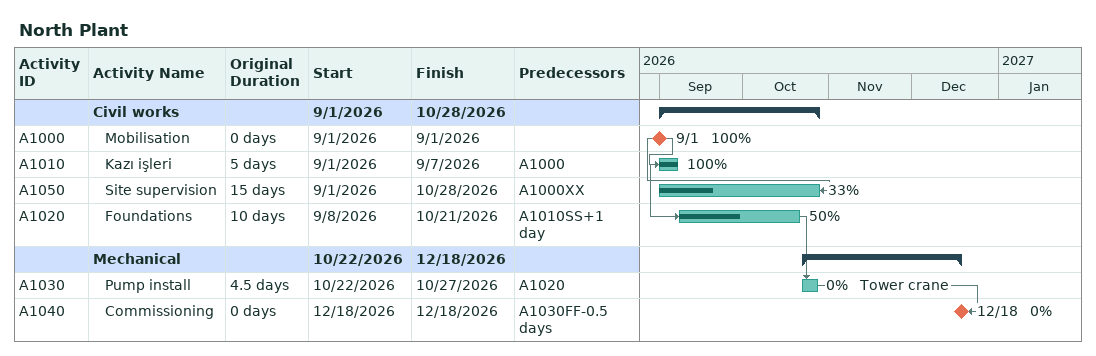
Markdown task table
North Plant

| ID | Level | Task | Original duration | Start | Finish | Predecessors | Resources | % complete |
|---|---|---|---|---|---|---|---|---|
|  | 1 | **Civil works** |  | 2026-09-01 | 2026-10-28 |  |  |  |
| A1000 | 2 | Mobilisation | 0d | 2026-09-01 | 2026-09-01 |  |  | 100 |
| A1010 | 2 | Kazı işleri | 5d | 2026-09-01 | 2026-09-07 | A1000 |  | 100 |
| A1050 | 2 | Site supervision | 15d | 2026-09-01 | 2026-10-28 | A1000XX |  | 33 |
| A1020 | 2 | Foundations | 10d | 2026-09-08 | 2026-10-21 | A1010SS+1d |  | 50 |
|  | 1 | **Mechanical** |  | 2026-10-22 | 2026-12-18 |  |  |  |
| A1030 | 2 | Pump install | 4.5d | 2026-10-22 | 2026-10-27 | A1020 | Tower crane | 0 |
| A1040 | 2 | Commissioning | 0d | 2026-12-18 | 2026-12-18 | A1030FF-0.5d |  | 0 |
